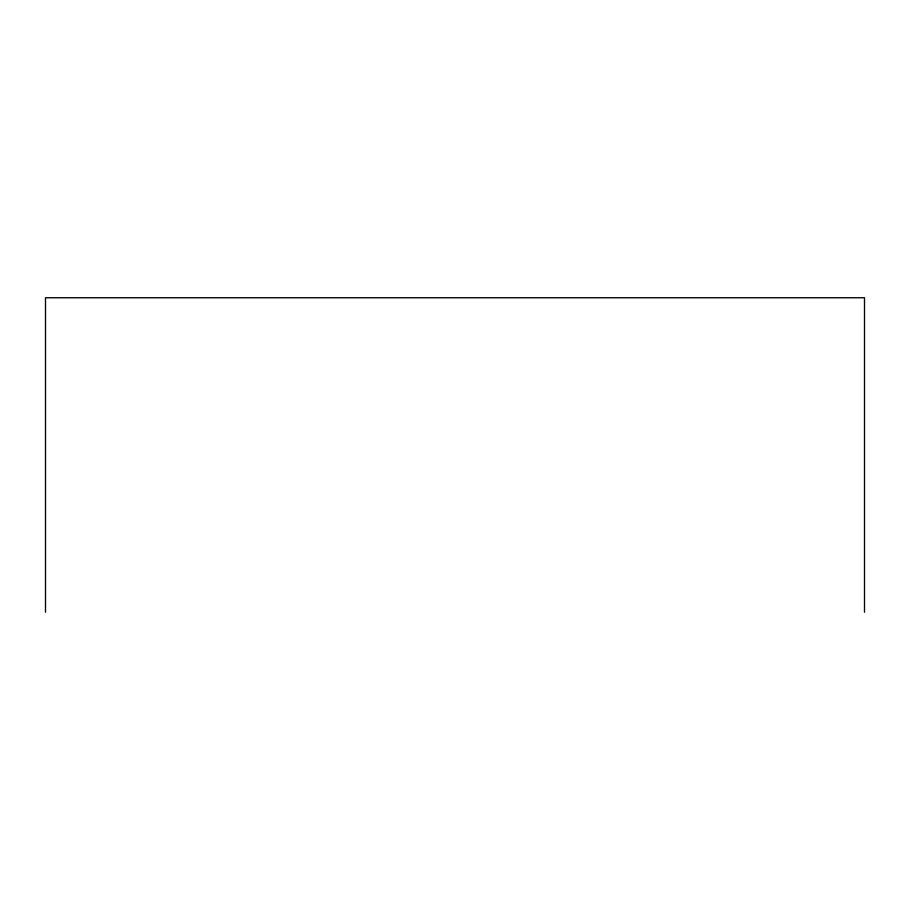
<?xml version="1.0" encoding="UTF-8"?>
<svg xmlns="http://www.w3.org/2000/svg" width="910" height="910" viewBox="0 0 910 910"><rect width="100%" height="100%" fill="white"/><g stroke="black" fill="none" stroke-linecap="round" stroke-linejoin="round"><path stroke-width="1.36" d="M864.5 612.248L864.5 297.752L45.5 297.752L45.5 612.248"/></g></svg>
